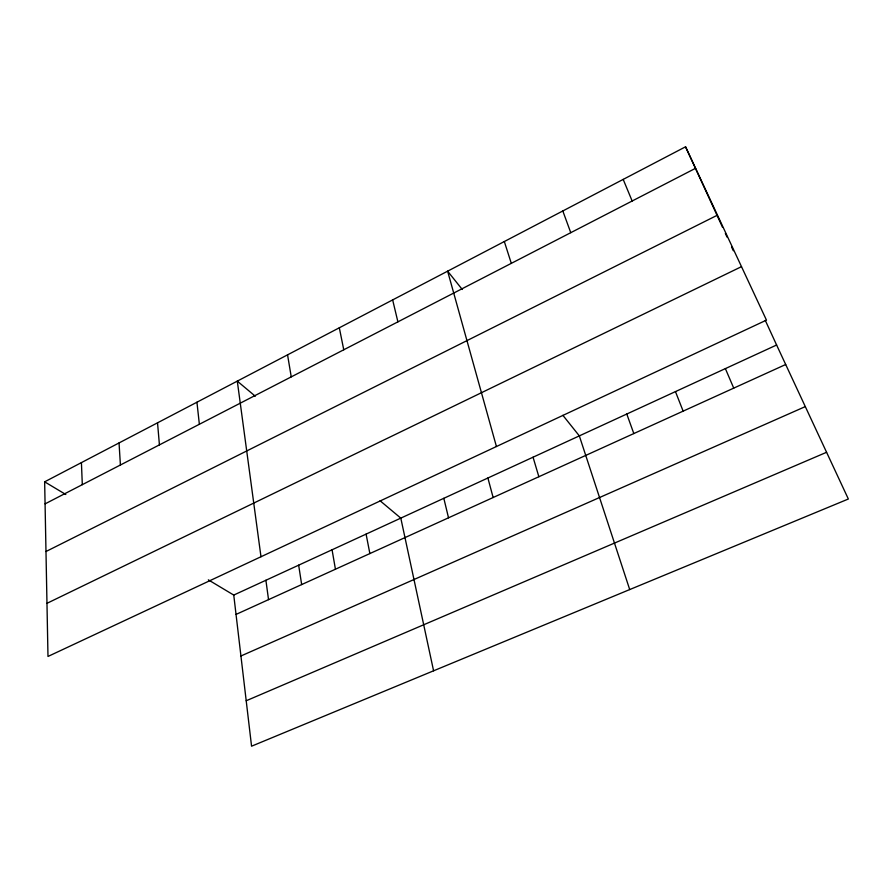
<?xml version="1.0" encoding="UTF-8"?>
<svg xmlns="http://www.w3.org/2000/svg" width="893" height="893" viewBox="0 0 893 893"><rect width="100%" height="100%" fill="white"/><g stroke="black" fill="none" stroke-linecap="round" stroke-linejoin="round"><path stroke-width="1.34" d="M44.65 481.829L685.556 146.798L766.462 320.118L47.988 656.455L44.65 481.829L65.814 494.51M45.074 503.864L695.591 168.286M45.978 551.517L717.459 215.146M46.972 603.322L741.503 266.65M233.754 595.073L776.609 345.011L848.35 499.008L251.558 746.202L233.754 595.073L208.337 579.847M236.031 614.417L785.684 364.511M240.931 655.987L805.307 406.605M246.2 700.759L826.583 452.282M255.298 396.213L237.292 381.121L260.979 556.741M380.094 500.772L400.801 518.13L433.585 670.81M462.273 289.477L447.627 271.171L496.43 446.522M562.891 415.323L579.334 435.884L629.71 589.57M685.556 146.798L722.515 227.257M725.35 233.441L727.058 237.147M731.601 247.026L733.298 250.732M765.301 320.408L776.609 345.011M725.373 368.608L733.733 388.131M623.191 179.393L632.155 201.014M675.454 391.603L683.134 411.137M562.813 210.96L570.761 232.682M626.786 414.028L633.818 433.563M504.322 241.534L511.309 263.346M533.054 457.205L538.859 476.728M487.891 478.001L493.137 497.524M443.821 498.305L448.52 517.806M392.652 299.914L397.898 321.848M339.318 327.787L343.76 349.777M366.097 534.114L369.869 553.571M332.062 549.787L335.433 569.221M287.557 354.845L291.241 376.868M298.664 565.169L301.667 584.58M265.902 580.26L268.536 599.638M196.94 402.218L199.362 424.275M157.536 422.824L159.423 444.87M119.037 442.939L120.41 464.996M81.419 462.607L82.312 484.653"/></g></svg>
